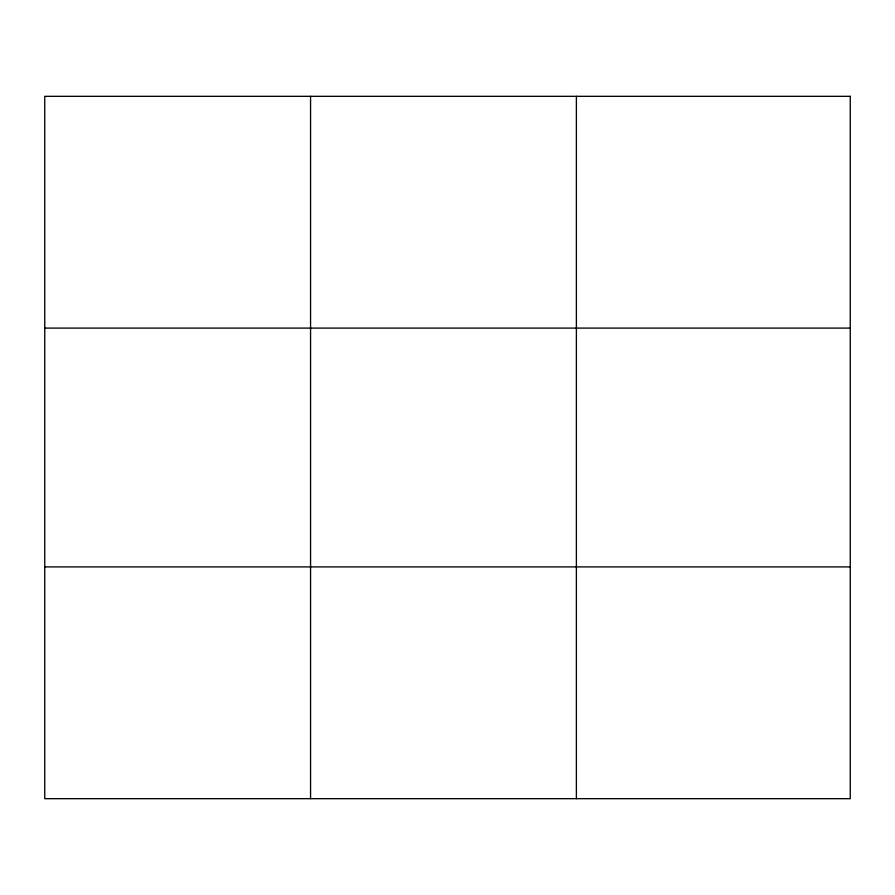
<?xml version="1.0" encoding="UTF-8"?>
<svg xmlns="http://www.w3.org/2000/svg" width="895" height="895" viewBox="0 0 895 895"><rect width="100%" height="100%" fill="white"/><g stroke="black" fill="none" stroke-linecap="round" stroke-linejoin="round"><path stroke-width="1.34" d="M310.565 96.324L310.565 798.676M576.38 96.324L576.38 798.676M44.75 328.096L850.25 328.096M44.75 566.904L850.25 566.904M850.25 96.324L850.25 798.676L44.75 798.676L44.75 96.324L850.25 96.324"/></g></svg>
